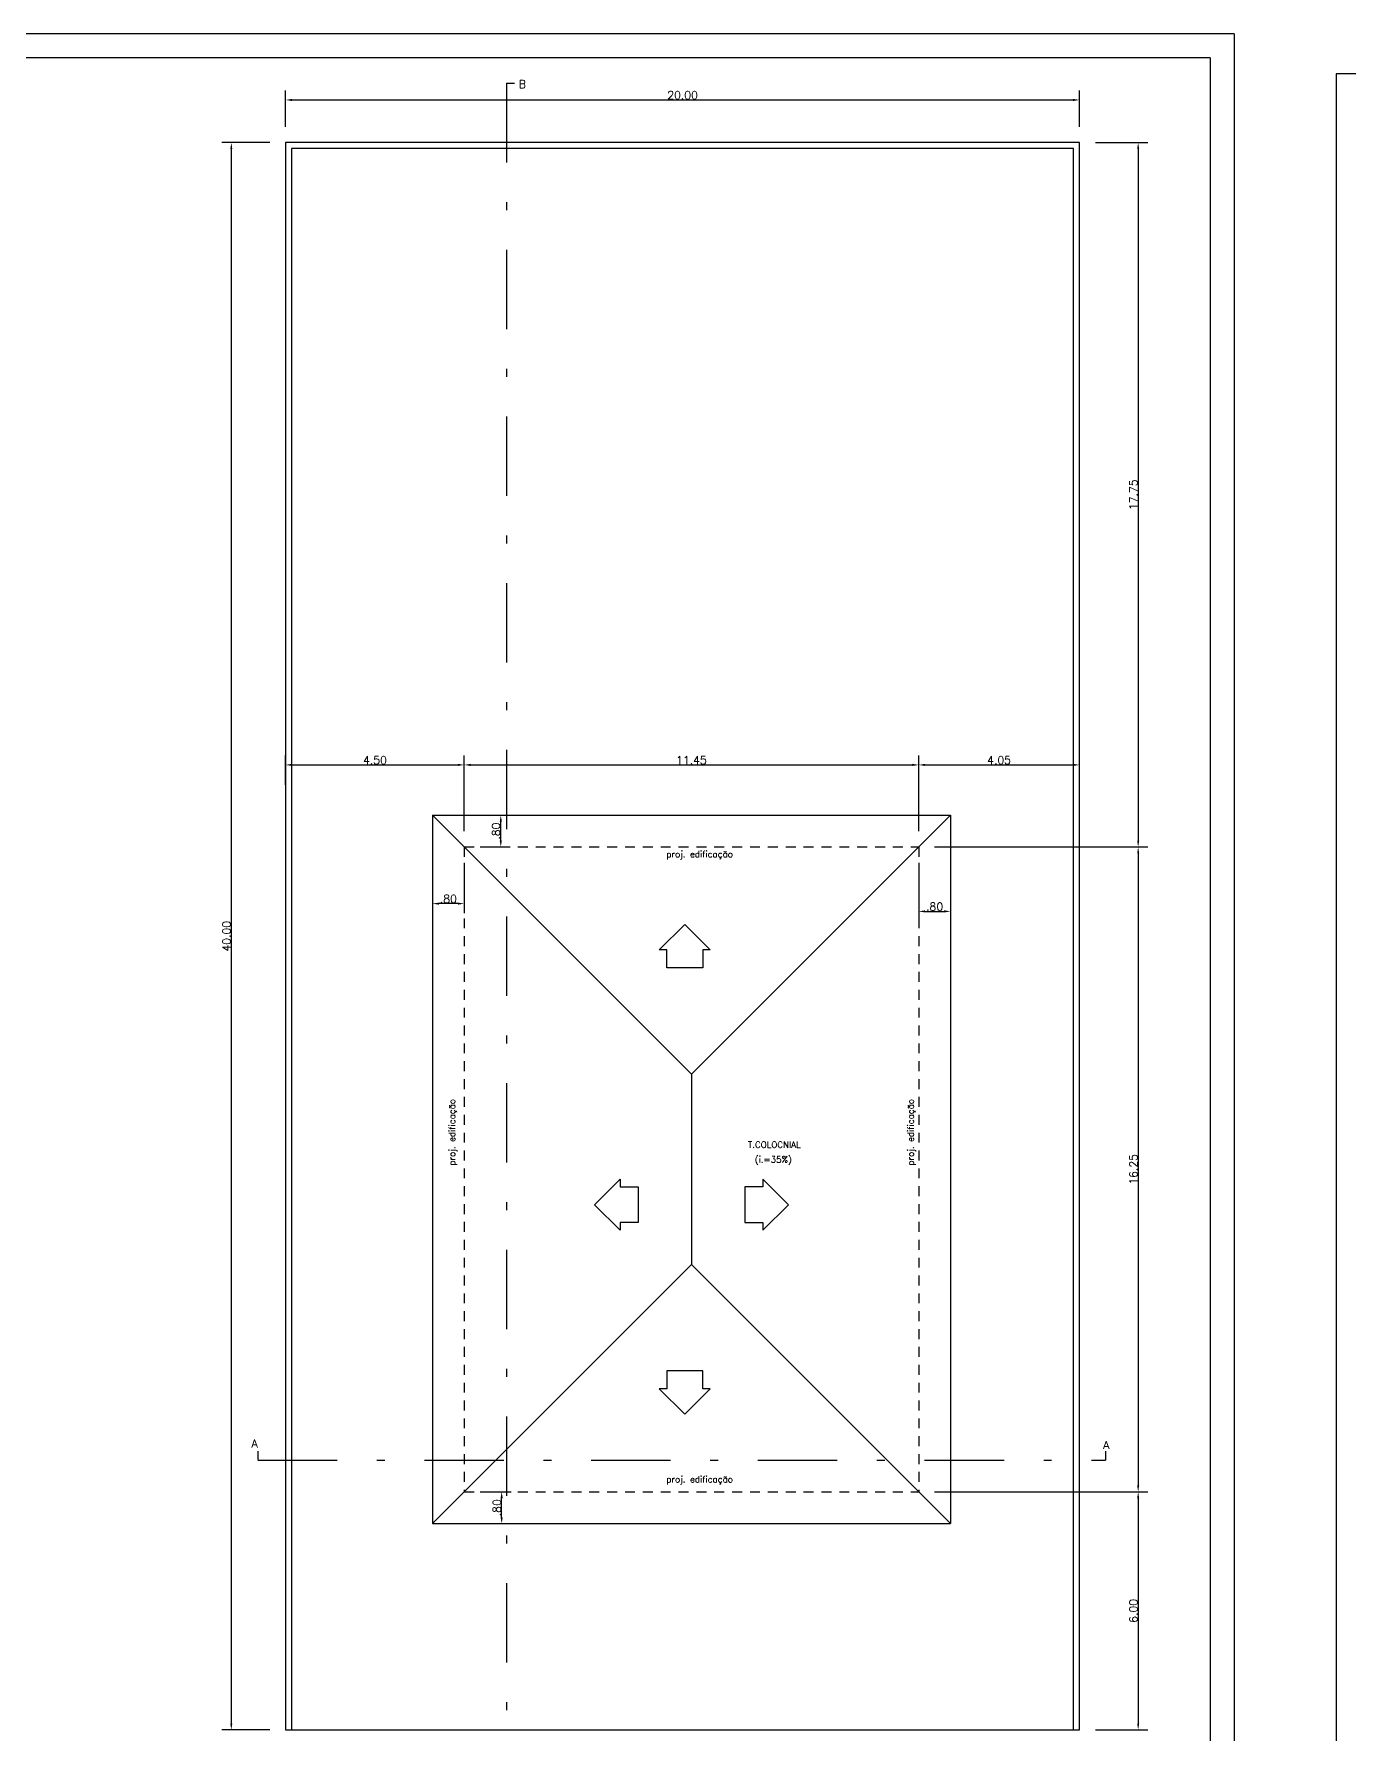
# Model space of a CAD drawing. Extents: x 3.3 to 78.4, y -0.4 to 40.7.
# Drawn here: x 21.32 to 37.87, y 19.29 to 40.7 of the extents above; entities that cross this region are included whole.
import ezdxf
from ezdxf.enums import TextEntityAlignment as Align

# ---------------------------------------------------------------- set-up
doc = ezdxf.new("R2010")
doc.units = 0
doc.header["$MEASUREMENT"] = 0
doc.linetypes.add('DASHDOTX2', pattern=[2, 1, -0.5, 0, -0.5])
doc.linetypes.add('HIDDEN2', pattern=[0.1875, 0.125, -0.0625])
doc.layers.get('DEFPOINTS').update_dxf_attribs({"linetype": 'CONTINUOUS'})
for name, color, linetype in [('1', 1, 'CONTINUOUS'), ('2', 2, 'CONTINUOUS'), ('ALVENARIA', 7, 'CONTINUOUS'), ('COTAS', 1, 'CONTINUOUS'), ('TXT', 2, 'CONTINUOUS')]:
    doc.layers.add(name, color=color, linetype=linetype)
doc.styles.add('ROMANS', font='romans', dxfattribs={"height": 0.1})
doc.styles.add('T20', font='romans.shx', dxfattribs={"height": 0.1})
doc.dimstyles.get("Standard").update_dxf_attribs({"dimscale": 0, "dimtxt": 0.12, "dimasz": 0.1, "dimexe": 0.1, "dimexo": 0.15, "dimgap": 0.15, "dimtad": 1, "dimzin": 5, "dimdsep": 46, "dimtxsty": 'Standard', "dimcen": 0.1, "dimclrd": 1, "dimclre": 1, "dimclrt": 3, "dimadec": 0, "dimazin": 0, "dimtfac": 1, "dimtmove": 2, "dimatfit": 3, "dimfxl": 1, "dimtolj": 1, "dimtzin": 0, "dimarcsym": 0})

# ---------------------------------------------------------------- blocks, each defined once
blk = doc.blocks.new('*D79')
at = {"layer": 'COTAS', "color": 1, "lineweight": -2, "transparency": 16777216}
for p, q in [((24.488, 39.529), (24.488, 39.987)), ((24.568, 39.867), (34.408, 39.867)), ((34.488, 39.529), (34.488, 39.987))]:
    blk.add_line(p, q, dxfattribs=at)
at = {"layer": 'COTAS', "color": 1, "transparency": 16777216}
for points in [[(24.568, 39.88), (24.568, 39.853), (24.488, 39.867)], [(34.408, 39.88), (34.408, 39.853), (34.488, 39.867)]]:
    blk.add_solid(points, dxfattribs=at)
at = {"layer": 'DEFPOINTS', "color": 0, "transparency": 16777216}
for p in [(34.488, 39.867), (24.488, 39.329), (34.488, 39.329)]:
    blk.add_point(p, dxfattribs=at)
at = {"layer": 'COTAS', "color": 3, "transparency": 16777216, "insert": (29.488, 39.927), "char_height": 0.1, "attachment_point": 5, "style": 'ROMANS'}
blk.add_mtext('\\A1;20.00', dxfattribs=at)
blk = doc.blocks.new('*D80')
at = {"layer": 'COTAS', "color": 1, "lineweight": -2, "transparency": 16777216}
for p, q in [((24.288, 39.329), (23.684, 39.329)), ((23.804, 39.249), (23.804, 19.409)), ((24.288, 19.329), (23.684, 19.329))]:
    blk.add_line(p, q, dxfattribs=at)
at = {"layer": 'COTAS', "color": 1, "transparency": 16777216}
for points in [[(23.791, 39.249), (23.817, 39.249), (23.804, 39.329)], [(23.791, 19.409), (23.817, 19.409), (23.804, 19.329)]]:
    blk.add_solid(points, dxfattribs=at)
at = {"layer": 'DEFPOINTS', "color": 0, "transparency": 16777216}
for p in [(24.488, 39.329), (23.804, 19.329), (24.488, 19.329)]:
    blk.add_point(p, dxfattribs=at)
at = {"layer": 'COTAS', "color": 3, "transparency": 16777216, "insert": (23.744, 29.329), "char_height": 0.1, "attachment_point": 5, "rotation": 90, "style": 'ROMANS'}
blk.add_mtext('\\A1;40.00', dxfattribs=at)
blk = doc.blocks.new('*D81')
at = {"layer": 'COTAS', "color": 1, "lineweight": -2, "transparency": 16777216}
for p, q in [((34.688, 39.329), (35.347, 39.329)), ((35.227, 39.249), (35.227, 30.534)), ((32.663, 30.454), (35.347, 30.454))]:
    blk.add_line(p, q, dxfattribs=at)
at = {"layer": 'COTAS', "color": 1, "transparency": 16777216}
for points in [[(35.214, 39.249), (35.24, 39.249), (35.227, 39.329)], [(35.214, 30.534), (35.24, 30.534), (35.227, 30.454)]]:
    blk.add_solid(points, dxfattribs=at)
at = {"layer": 'DEFPOINTS', "color": 0, "transparency": 16777216}
for p in [(34.488, 39.329), (32.463, 30.454), (35.227, 30.454)]:
    blk.add_point(p, dxfattribs=at)
at = {"layer": 'COTAS', "color": 3, "transparency": 16777216, "insert": (35.167, 34.892), "char_height": 0.1, "attachment_point": 5, "rotation": 90, "style": 'ROMANS'}
blk.add_mtext('\\A1;17.75', dxfattribs=at)
blk = doc.blocks.new('*D82')
at = {"layer": 'COTAS', "color": 1, "lineweight": -2, "transparency": 16777216}
for p, q in [((32.663, 30.454), (35.347, 30.454)), ((35.227, 30.374), (35.227, 22.409)), ((32.663, 22.329), (35.347, 22.329))]:
    blk.add_line(p, q, dxfattribs=at)
at = {"layer": 'COTAS', "color": 1, "transparency": 16777216}
for points in [[(35.214, 30.374), (35.24, 30.374), (35.227, 30.454)], [(35.214, 22.409), (35.24, 22.409), (35.227, 22.329)]]:
    blk.add_solid(points, dxfattribs=at)
at = {"layer": 'DEFPOINTS', "color": 0, "transparency": 16777216}
for p in [(32.463, 30.454), (32.463, 22.329), (35.227, 22.329)]:
    blk.add_point(p, dxfattribs=at)
at = {"layer": 'COTAS', "color": 3, "transparency": 16777216, "insert": (35.167, 26.392), "char_height": 0.1, "attachment_point": 5, "rotation": 90, "style": 'ROMANS'}
blk.add_mtext('\\A1;16.25', dxfattribs=at)
blk = doc.blocks.new('*D83')
at = {"layer": 'COTAS', "color": 1, "lineweight": -2, "transparency": 16777216}
for p, q in [((32.663, 22.329), (35.347, 22.329)), ((35.227, 22.249), (35.227, 19.409)), ((34.688, 19.329), (35.347, 19.329))]:
    blk.add_line(p, q, dxfattribs=at)
at = {"layer": 'COTAS', "color": 1, "transparency": 16777216}
for points in [[(35.214, 22.249), (35.24, 22.249), (35.227, 22.329)], [(35.214, 19.409), (35.24, 19.409), (35.227, 19.329)]]:
    blk.add_solid(points, dxfattribs=at)
at = {"layer": 'DEFPOINTS', "color": 0, "transparency": 16777216}
for p in [(32.463, 22.329), (34.488, 19.329), (35.227, 19.329)]:
    blk.add_point(p, dxfattribs=at)
at = {"layer": 'COTAS', "color": 3, "transparency": 16777216, "insert": (35.167, 20.829), "char_height": 0.1, "attachment_point": 5, "rotation": 90, "style": 'ROMANS'}
blk.add_mtext('\\A1;6.00', dxfattribs=at)
blk = doc.blocks.new('*D84')
at = {"layer": 'COTAS', "color": 1, "lineweight": -2, "transparency": 16777216}
for p, q in [((24.488, 31.237), (24.488, 31.608)), ((24.568, 31.488), (26.658, 31.488)), ((26.738, 30.654), (26.738, 31.608))]:
    blk.add_line(p, q, dxfattribs=at)
at = {"layer": 'COTAS', "color": 1, "transparency": 16777216}
for points in [[(24.568, 31.502), (24.568, 31.475), (24.488, 31.488)], [(26.658, 31.502), (26.658, 31.475), (26.738, 31.488)]]:
    blk.add_solid(points, dxfattribs=at)
at = {"layer": 'DEFPOINTS', "color": 0, "transparency": 16777216}
for p in [(26.738, 31.488), (24.488, 31.037), (26.738, 30.454)]:
    blk.add_point(p, dxfattribs=at)
at = {"layer": 'COTAS', "color": 3, "transparency": 16777216, "insert": (25.613, 31.548), "char_height": 0.1, "attachment_point": 5, "style": 'ROMANS'}
blk.add_mtext('\\A1;4.50', dxfattribs=at)
blk = doc.blocks.new('*D85')
at = {"layer": 'COTAS', "color": 1, "lineweight": -2, "transparency": 16777216}
for p, q in [((26.738, 30.654), (26.738, 31.608)), ((26.818, 31.488), (32.383, 31.488)), ((32.463, 30.654), (32.463, 31.608))]:
    blk.add_line(p, q, dxfattribs=at)
at = {"layer": 'COTAS', "color": 1, "transparency": 16777216}
for points in [[(26.818, 31.502), (26.818, 31.475), (26.738, 31.488)], [(32.383, 31.502), (32.383, 31.475), (32.463, 31.488)]]:
    blk.add_solid(points, dxfattribs=at)
at = {"layer": 'DEFPOINTS', "color": 0, "transparency": 16777216}
for p in [(32.463, 31.488), (26.738, 30.454), (32.463, 30.454)]:
    blk.add_point(p, dxfattribs=at)
at = {"layer": 'COTAS', "color": 3, "transparency": 16777216, "insert": (29.6, 31.548), "char_height": 0.1, "attachment_point": 5, "style": 'ROMANS'}
blk.add_mtext('\\A1;11.45', dxfattribs=at)
blk = doc.blocks.new('*D86')
at = {"layer": 'COTAS', "color": 1, "lineweight": -2, "transparency": 16777216}
for p, q in [((32.463, 30.654), (32.463, 31.608)), ((32.543, 31.488), (34.408, 31.488)), ((34.488, 30.654), (34.488, 31.608))]:
    blk.add_line(p, q, dxfattribs=at)
at = {"layer": 'COTAS', "color": 1, "transparency": 16777216}
for points in [[(32.543, 31.502), (32.543, 31.475), (32.463, 31.488)], [(34.408, 31.502), (34.408, 31.475), (34.488, 31.488)]]:
    blk.add_solid(points, dxfattribs=at)
at = {"layer": 'DEFPOINTS', "color": 0, "transparency": 16777216}
for p in [(34.488, 31.488), (32.463, 30.454), (34.488, 30.454)]:
    blk.add_point(p, dxfattribs=at)
at = {"layer": 'COTAS', "color": 3, "transparency": 16777216, "insert": (33.475, 31.548), "char_height": 0.1, "attachment_point": 5, "style": 'ROMANS'}
blk.add_mtext('\\A1;4.05', dxfattribs=at)
blk = doc.blocks.new('SETA')
at = {"layer": '1'}
blk.add_lwpolyline([(-0.547, -0.226), (-0.32, -0.226), (-0.32, -0.32), (0, 0), (-0.32, 0.32), (-0.32, 0.226), (-0.547, 0.226)], close=True, dxfattribs=at)
blk = doc.blocks.new('*D95')
at = {"layer": 'COTAS', "color": 1, "lineweight": -2, "transparency": 16777216}
for p, q in [((26.538, 30.854), (27.318, 30.854)), ((27.198, 30.534), (27.198, 30.774)), ((26.938, 30.454), (27.318, 30.454))]:
    blk.add_line(p, q, dxfattribs=at)
at = {"layer": 'COTAS', "color": 1, "transparency": 16777216}
for points in [[(27.185, 30.774), (27.212, 30.774), (27.198, 30.854)], [(27.185, 30.534), (27.212, 30.534), (27.198, 30.454)]]:
    blk.add_solid(points, dxfattribs=at)
at = {"layer": 'DEFPOINTS', "color": 0, "transparency": 16777216}
for p in [(26.338, 30.854), (27.198, 30.854), (26.738, 30.454)]:
    blk.add_point(p, dxfattribs=at)
at = {"layer": 'COTAS', "color": 3, "transparency": 16777216, "insert": (27.138, 30.654), "char_height": 0.1, "attachment_point": 5, "rotation": 90, "style": 'ROMANS'}
blk.add_mtext('\\A1;.80', dxfattribs=at)
blk = doc.blocks.new('*D96')
at = {"layer": 'COTAS', "color": 1, "lineweight": -2, "transparency": 16777216}
for p, q in [((26.338, 30.654), (26.338, 29.62)), ((26.738, 30.254), (26.738, 29.62)), ((26.658, 29.74), (26.418, 29.74))]:
    blk.add_line(p, q, dxfattribs=at)
at = {"layer": 'COTAS', "color": 1, "transparency": 16777216}
for points in [[(26.418, 29.753), (26.418, 29.727), (26.338, 29.74)], [(26.658, 29.753), (26.658, 29.727), (26.738, 29.74)]]:
    blk.add_solid(points, dxfattribs=at)
at = {"layer": 'DEFPOINTS', "color": 0, "transparency": 16777216}
for p in [(26.338, 30.854), (26.738, 30.454), (26.338, 29.74)]:
    blk.add_point(p, dxfattribs=at)
at = {"layer": 'COTAS', "color": 3, "transparency": 16777216, "insert": (26.538, 29.8), "char_height": 0.1, "attachment_point": 5, "style": 'ROMANS'}
blk.add_mtext('\\A1;.80', dxfattribs=at)
blk = doc.blocks.new('*D97')
at = {"layer": 'COTAS', "color": 1, "lineweight": -2, "transparency": 16777216}
for p, q in [((32.863, 30.654), (32.863, 29.523)), ((32.463, 30.254), (32.463, 29.523)), ((32.543, 29.643), (32.783, 29.643))]:
    blk.add_line(p, q, dxfattribs=at)
at = {"layer": 'COTAS', "color": 1, "transparency": 16777216}
for points in [[(32.543, 29.656), (32.543, 29.629), (32.463, 29.643)], [(32.783, 29.656), (32.783, 29.629), (32.863, 29.643)]]:
    blk.add_solid(points, dxfattribs=at)
at = {"layer": 'DEFPOINTS', "color": 0, "transparency": 16777216}
for p in [(32.863, 30.854), (32.463, 30.454), (32.863, 29.643)]:
    blk.add_point(p, dxfattribs=at)
at = {"layer": 'COTAS', "color": 3, "transparency": 16777216, "insert": (32.663, 29.703), "char_height": 0.1, "attachment_point": 5, "style": 'ROMANS'}
blk.add_mtext('\\A1;.80', dxfattribs=at)
blk = doc.blocks.new('*D98')
at = {"layer": 'COTAS', "color": 1, "lineweight": -2, "transparency": 16777216}
for p, q in [((26.938, 22.329), (27.329, 22.329)), ((27.209, 22.009), (27.209, 22.249)), ((26.538, 21.929), (27.329, 21.929))]:
    blk.add_line(p, q, dxfattribs=at)
at = {"layer": 'COTAS', "color": 1, "transparency": 16777216}
for points in [[(27.196, 22.249), (27.223, 22.249), (27.209, 22.329)], [(27.196, 22.009), (27.223, 22.009), (27.209, 21.929)]]:
    blk.add_solid(points, dxfattribs=at)
at = {"layer": 'DEFPOINTS', "color": 0, "transparency": 16777216}
for p in [(26.738, 22.329), (27.209, 22.329), (26.338, 21.929)]:
    blk.add_point(p, dxfattribs=at)
at = {"layer": 'COTAS', "color": 3, "transparency": 16777216, "insert": (27.149, 22.129), "char_height": 0.1, "attachment_point": 5, "rotation": 90, "style": 'ROMANS'}
blk.add_mtext('\\A1;.80', dxfattribs=at)

msp = doc.modelspace()

# ---------------------------------------------------------------- linework, layer by layer
at = {"layer": '1', "linetype": 'HIDDEN2'}
for p, q in [((26.738, 30.4542), (26.738, 22.3292)), ((26.738, 30.4542), (32.463, 30.4542)), ((32.463, 30.4542), (32.463, 22.3292)), ((26.738, 22.3292), (32.463, 22.3292))]:
    msp.add_line(p, q, dxfattribs=at)
at = {"layer": '2'}
for p, q in [((24.488, 39.3292), (24.488, 19.3292)), ((34.488, 39.3292), (24.488, 39.3292)), ((24.563, 39.2542), (24.563, 19.3292)), ((34.413, 39.2542), (24.563, 39.2542)), ((34.413, 19.3292), (34.413, 39.2542)), ((34.488, 19.3292), (34.488, 39.3292)), ((24.488, 19.3292), (34.488, 19.3292))]:
    msp.add_line(p, q, dxfattribs=at)
at = {"layer": 'ALVENARIA'}
for p, q in [((36.1353, 40.3979), (4.8885, 40.3979)), ((36.1353, 40.3979), (36.1353, 14.549)), ((26.338, 30.8542), (32.863, 30.8542)), ((26.338, 30.8542), (26.338, 21.9292)), ((26.338, 30.8542), (29.6005, 27.5917)), ((32.863, 30.8542), (29.6005, 27.5917)), ((32.863, 30.8542), (32.863, 21.9292)), ((29.6005, 27.5917), (29.6005, 25.1917)), ((26.338, 21.9292), (29.6005, 25.1917)), ((32.863, 21.9292), (29.6005, 25.1917)), ((26.338, 21.9292), (32.863, 21.9292))]:
    msp.add_line(p, q, dxfattribs=at)
at = {"layer": 'ALVENARIA', "linetype": 'DASHDOTX2'}
for p, q in [((27.2703, 40.0779), (27.2703, 18.933)), ((27.2703, 40.0779), (27.3729, 40.0779)), ((24.137, 22.8393), (24.137, 22.7356)), ((24.137, 22.726), (34.8165, 22.726)), ((34.8165, 22.8393), (34.8165, 22.726))]:
    msp.add_line(p, q, dxfattribs=at)
at = {"layer": 'COTAS'}
for p, q in [((36.4353, 40.6979), (4.5885, 40.6979)), ((36.4353, 40.6979), (36.4353, -0.351)), ((78.4353, 40.1976), (37.72, 40.1976)), ((37.72, 40.1976), (37.72, -0.351))]:
    msp.add_line(p, q, dxfattribs=at)

# ---------------------------------------------------------------- block references
at = {"layer": 'COTAS', "xscale": -1, "rotation": 270}
msp.add_blockref('SETA', (29.5153, 29.4766), dxfattribs=at)
at = {"layer": 'COTAS', "xscale": -1}
msp.add_blockref('SETA', (28.3807, 25.9468), dxfattribs=at)
at = {"layer": 'COTAS'}
msp.add_blockref('SETA', (30.8203, 25.9468), dxfattribs=at)
at = {"layer": 'COTAS', "rotation": 270}
msp.add_blockref('SETA', (29.5153, 23.3067), dxfattribs=at)

# ---------------------------------------------------------------- texts
at = {"layer": 'COTAS', "color": 3, "char_height": 0.1, "attachment_point": 6, "style": 'T20'}
for s, insert in [('{\\Fromant.shx|c0;\\C5;B\\Fromant.shx|c1;}', (27.5153, 40.066)), ('\\Fromant.shx;\\C5;A', (24.1362, 22.9375)), ('\\Fromant.shx;\\C5;A', (34.864, 22.9188))]:
    msp.add_mtext(s, dxfattribs=dict(at, insert=insert))
at = {"layer": 'TXT', "style": 'ROMANS'}
for s, p in [('proj. edificação', (29.7029, 30.3526)), ('T.COLOCNIAL', (30.6437, 26.7029)), ('(i.=35%)', (30.6317, 26.511)), ('proj. edificação', (29.7029, 22.475))]:
    msp.add_text(s, height=0.08, dxfattribs=at).set_placement(p, align=Align.MIDDLE)
for p in [(26.5948, 26.8587), (32.3722, 26.8587)]:
    msp.add_text('proj. edificação', height=0.08, rotation=90, dxfattribs=at).set_placement(p, align=Align.MIDDLE)

# ---------------------------------------------------------------- dimensions: what is measured, and where the dimension line sits
at = {"layer": 'COTAS'}
for base, p1, p2, picture, middle in [((34.488, 39.8666), (24.488, 39.3292), (34.488, 39.3292), '*D79', (29.488, 39.9266)), ((26.738, 31.4884), (24.488, 31.037), (26.738, 30.4542), '*D84', (25.613, 31.5484)), ((32.463, 31.4884), (26.738, 30.4542), (32.463, 30.4542), '*D85', (29.6005, 31.5484)), ((34.488, 31.4884), (32.463, 30.4542), (34.488, 30.4542), '*D86', (33.4755, 31.5484)), ((26.338, 29.74), (26.738, 30.4542), (26.338, 30.8542), '*D96', (26.538, 29.8)), ((32.863, 29.6428), (32.463, 30.4542), (32.863, 30.8542), '*D97', (32.663, 29.7028))]:
    dim = msp.add_linear_dim(base=base, p1=p1, p2=p2, dimstyle='Standard', override={"dimscale": 1, "dimasz": 0.08, "dimexe": 0.12, "dimexo": 0.2, "dimgap": 0.01, "dimlfac": 2, "dimtxsty": 'ROMANS', "dimcen": 0.09, "dimtfac": 0.5, "dimtix": 1, "dimtzin": 5}, dxfattribs=at)
    dim.commit()
    dim.dimension.update_dxf_attribs({"geometry": picture, "text_midpoint": middle})
for base, p1, p2, picture, middle in [((23.804, 19.3292), (24.488, 39.3292), (24.488, 19.3292), '*D80', (23.744, 29.3292)), ((35.227, 30.4542), (34.488, 39.3292), (32.463, 30.4542), '*D81', (35.167, 34.8917)), ((27.1983, 30.8542), (26.738, 30.4542), (26.338, 30.8542), '*D95', (27.1383, 30.6542)), ((35.227, 22.3292), (32.463, 30.4542), (32.463, 22.3292), '*D82', (35.167, 26.3917)), ((27.2094, 22.3292), (26.338, 21.9292), (26.738, 22.3292), '*D98', (27.1494, 22.1292)), ((35.227, 19.3292), (32.463, 22.3292), (34.488, 19.3292), '*D83', (35.167, 20.8292))]:
    dim = msp.add_linear_dim(base=base, p1=p1, p2=p2, angle=90, dimstyle='Standard', override={"dimscale": 1, "dimasz": 0.08, "dimexe": 0.12, "dimexo": 0.2, "dimgap": 0.01, "dimlfac": 2, "dimtxsty": 'ROMANS', "dimcen": 0.09, "dimtfac": 0.5, "dimtix": 1, "dimtzin": 5}, dxfattribs=at)
    dim.commit()
    dim.dimension.update_dxf_attribs({"geometry": picture, "text_midpoint": middle})

doc.saveas('drawing.dxf')
